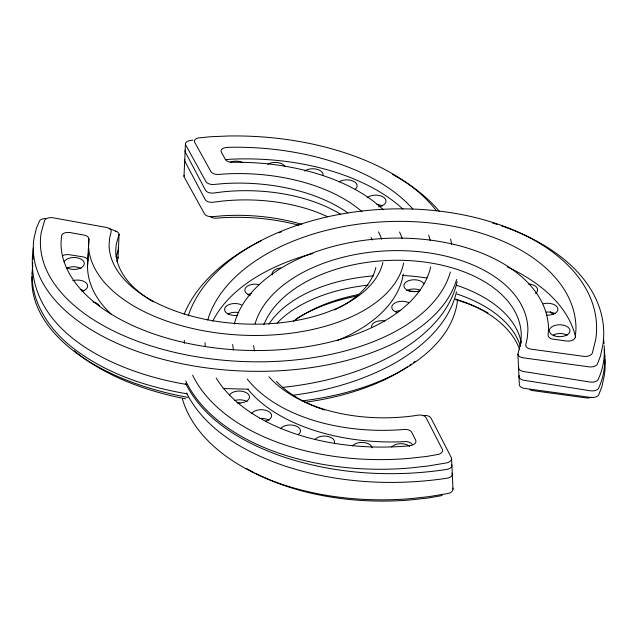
<?xml version="1.0" encoding="UTF-8"?>
<svg xmlns="http://www.w3.org/2000/svg" width="637" height="637" viewBox="0 0 637 637"><rect width="100%" height="100%" fill="white"/><g stroke="black" fill="none" stroke-linecap="round" stroke-linejoin="round"><path stroke-width="0.96" d="M186.689 384.437C118.824 373.553 21.459 332.602 33.275 248.119M111.364 314.32A158.183 91.33 0 0 1 87.516 266.202L88.901 238.859A6.88 3.758 2.5 0 0 83.845 235.053L70.277 232.601A6.88 3.758 2.5 0 0 61.59 235.937L61.017 243.207A185.654 101.426 2.5 0 0 235.34 349.848A185.654 101.426 2.5 0 0 430.692 266.895M87.516 266.202L88.24 253.757M88.376 250.771L88.901 238.859M116.937 261.512L118.036 258.073L119.087 234.336A6.888 3.758 2.5 0 0 115.385 231.048M184.005 176.322L185.431 144.097M32.471 266.226L32.774 262.325M32.997 259.394L33.299 255.493M32.813 265.685C28.155 297.2 46.851 326.94 70.556 346.066C103.863 372.796 145.531 386.89 187.214 393.825M605.007 359.196A213.156 129.335 -2.7 0 1 604.354 375.193L601.941 386.46L598.597 395.115A6.888 4.18 -2.7 0 1 591.009 397.496L524.729 388.419A6.888 4.18 -2.7 0 1 519.338 384.676L517.913 354.1L520.779 342.706L521.273 335.779A130.641 79.267 -2.7 0 0 406.255 260.461A130.641 79.267 -2.7 0 0 263.885 324.607M518.741 366.808L518.558 367.875A6.88 3.973 0 0 0 523.948 371.586L590.292 382.081A6.896 3.981 0 0 0 597.888 380.034C603.032 369.468 605.11 357.325 604.163 345.628M519.147 375.559L518.964 376.626A6.88 3.973 0 0 0 524.355 380.337L590.698 390.831A6.896 3.981 0 0 0 598.302 388.777C604.242 376.722 605.819 362.764 604.21 349.498M119.087 234.336L116.221 244.433L115.727 250.644A130.641 71.376 2.5 0 0 145.523 296.93M116.189 256.815L118.442 248.852A6.88 3.973 0 0 0 118.132 247.833M457.143 281.634C450.056 313.659 423.716 337.188 396.493 353.161C361.689 372.892 322.25 383.148 282.669 387.4M456.506 291.818C449.093 323.389 423.04 346.552 396.087 362.381C364.372 380.289 328.78 390.608 292.781 395.274M192.923 140.212L190.224 140.498A6.88 3.758 2.5 0 0 185.749 145.077L205.958 181.656A6.88 3.758 2.5 0 0 214.542 184.404L223.523 183.607A130.641 71.376 2.5 0 1 347.842 212.909M248.565 389.215L223.157 388.53M109.253 228.476L116.858 231.653M185.622 383.394C204.931 421.798 245.301 443.798 284.452 457.278C336.424 474.183 392.36 477.559 446.29 469.517L447.078 469.373A6.888 3.981 0 0 0 451.577 464.389M186.498 392.997C205.942 430.931 246.017 452.628 284.858 466.029C336.83 482.926 392.766 486.302 446.696 478.268L447.485 478.124A6.888 3.981 0 0 0 451.983 473.14M603.725 339.768L604.019 343.677M451.569 458.56L452.995 489.136M277.111 323.094A130.681 75.445 0 0 1 368.106 285.169M457 294.023A130.681 75.445 0 0 1 520.357 346.186M259.761 418.549A10.319 5.956 0 0 1 268.894 420.117M234.79 400.474A10.319 5.956 0 0 1 247.18 401.692M546.235 312.09A10.319 5.956 0 0 1 555.305 313.786M553.227 335.006A10.319 5.956 0 0 1 567.177 335.142M227.942 314.057A10.319 5.956 0 0 1 238.756 312.616M247.936 294.812A10.319 5.956 0 0 1 251.607 293.339M528.622 283.959A10.319 5.956 0 0 1 535.518 293.482M543.25 303.801A10.319 5.956 0 0 1 557.725 308.228A10.319 5.956 0 0 1 546.57 315.156M268.973 324.066A130.681 75.445 0 0 1 373.322 275.893M402.695 275.471A130.681 75.445 0 0 1 426.941 278.043M456.594 285.272A130.681 75.445 0 0 1 521.297 343.024M280.527 428.797A10.319 5.956 0 0 1 295.082 425.691A10.319 5.956 0 0 1 298.514 434.426M251.551 413.708A10.319 5.956 0 0 1 268.153 411.191A10.319 5.956 0 0 1 265.82 421.009M229.336 395.243A10.319 5.956 0 0 1 241.956 391.253A10.319 5.956 0 0 1 249.226 398.42A10.319 5.956 0 0 1 237.02 402.823M391.747 446.975A10.319 5.956 0 0 1 400.37 443.702A10.319 5.956 0 0 1 409.599 446.378M352.484 445.884A10.319 5.956 0 0 1 363.608 442.508A10.319 5.956 0 0 1 372.135 447.835M314.758 439.713A10.319 5.956 0 0 1 327.004 436.281A10.319 5.956 0 0 1 334.497 442.842M272.246 274.826A10.319 5.956 0 0 1 280.774 267.978M237.649 315.227A10.319 5.956 0 0 1 224.797 308.244A10.319 5.956 0 0 1 241.463 304.884M250.349 295.377A10.319 5.956 0 0 1 245.786 287.574A10.319 5.956 0 0 1 259.1 284.596M293.553 321.152A130.641 79.267 -2.7 0 1 358.265 294.636M409.097 291.101A130.641 79.267 -2.7 0 1 417.522 291.69M455.543 299.04A130.641 79.267 -2.7 0 1 519.585 349.275M182.397 398.985A213.156 129.335 -2.7 0 0 410.849 498.62L429.274 496.597L448.201 493.436A6.88 4.172 -2.7 0 0 452.676 488.069M604.33 352.635A213.156 129.335 -2.7 0 1 604.863 357.317M550.233 311.819A185.654 112.645 -2.7 0 1 553.004 314.551M529.681 389.613A6.88 4.172 -2.7 0 0 532.747 390.608L586.112 397.918A6.888 4.18 -2.7 0 0 591.295 397.209M254.911 473.068A206.269 125.163 -2.7 0 0 410.507 499.934L428.327 497.975L440.828 495.793A6.896 4.188 -2.7 0 0 442.301 495.116M253.239 472.2A206.269 125.163 -2.7 0 1 246.742 468.617M295.926 319.073A137.52 83.447 -2.7 0 1 356.736 296.117M455.774 299.748A137.52 83.447 -2.7 0 1 487.95 312.886M247.275 379.071A158.143 95.956 -2.7 0 0 404.344 429.457L404.766 429.426A6.896 4.188 -2.7 0 1 411.606 432.173L415.69 440.135A6.88 4.172 -2.7 0 1 409.376 445.717L406.756 446.027A185.654 112.645 -2.7 0 1 216.174 377.972M233.508 350.047A158.143 95.956 -2.7 0 1 232.696 344.506M234.305 324.034A158.143 95.956 -2.7 0 1 402.6 238.119A158.143 95.956 -2.7 0 1 548.505 329.496L548.099 335.293A6.88 4.172 -2.7 0 0 553.155 339.195L566.723 341.05A6.88 4.172 -2.7 0 0 575.41 336.79L575.983 328.676A185.654 112.645 -2.7 0 0 406.51 221.445A185.654 112.645 -2.7 0 0 207.734 320.093M212.718 321.279A185.693 107.207 0 0 1 312.871 253.462M507.259 266.895A185.693 107.207 0 0 1 575.601 337.451M205.297 346.624A185.654 112.645 -2.7 0 1 205.01 342.698M247.92 389.215A158.183 91.33 0 0 0 404.917 441.624L405.331 441.576A6.896 3.981 0 0 1 412.179 444.387M324.623 410.029A130.641 79.267 -2.7 0 1 276.458 381.412M517.913 354.1A6.888 4.18 -2.7 0 0 523.303 357.843L589.583 366.92A6.888 4.18 -2.7 0 0 597.172 364.547L600.516 355.892L602.928 344.625A213.156 129.335 -2.7 0 0 501.797 225.976M185.765 380.966A213.156 129.335 -2.7 0 0 409.432 468.052L427.849 466.021L446.776 462.868A6.88 4.172 -2.7 0 0 451.251 457.493L431.042 418.159A6.88 4.172 -2.7 0 0 422.458 415.65M184.157 314.16A213.156 129.335 -2.7 0 1 261.369 240.651M278.767 232.863A213.156 129.335 -2.7 0 1 281.419 231.804M492.592 223.014A213.156 129.335 -2.7 0 1 497.091 224.415M188.265 315.817A206.269 125.163 -2.7 0 1 419.457 209.366A206.269 125.163 -2.7 0 1 595.818 339.003L592.378 353.009A6.888 4.18 -2.7 0 1 584.177 356.425L530.812 349.116A6.88 4.172 -2.7 0 1 525.82 344.673L527.38 337.411L527.898 330.117A137.52 83.447 -2.7 0 0 402.345 250.675A137.52 83.447 -2.7 0 0 255.103 323.755M192.605 375.169A206.269 125.163 -2.7 0 0 408.572 458.441L426.4 456.482L438.893 454.292A6.896 4.188 -2.7 0 0 442.436 449.571L426.089 417.761A6.88 4.172 -2.7 0 0 417.506 415.244L414.416 415.738A137.52 83.447 -2.7 0 1 268.918 376.762M184.396 343.343A206.269 125.163 -2.7 0 1 184.332 340.365M254.649 350.971A137.52 83.447 -2.7 0 1 253.566 345.58M184.865 159.505A6.888 3.981 0 0 0 185.017 161.559L205.162 199.548A6.872 3.965 0 0 0 213.753 202.176L222.751 201.037A130.681 75.445 0 0 1 327.625 216.731M117.726 257.045A6.88 3.973 0 0 1 118.036 258.073M376.913 204.413A10.319 5.956 0 0 1 382.463 206.014M80.206 289.58A10.319 5.956 0 0 1 84.036 290.902M66.471 268.368A10.319 5.956 0 0 1 81.058 268.599M406.693 290.631A10.319 5.956 0 0 1 419.942 290.154M395.704 311.612A10.319 5.956 0 0 1 400.721 310.53M93.058 301.922A10.319 5.956 0 0 1 99.635 306.508M185.271 150.284A6.888 3.981 0 0 0 185.423 152.339L205.576 190.336A6.872 3.965 0 0 0 214.167 192.963L223.157 191.817A130.681 75.445 0 0 1 340.564 214.207M339.043 181.895A10.319 5.956 0 0 1 353.256 181.139A10.319 5.956 0 0 1 355.191 189.3M367.143 197.741A10.319 5.956 0 0 1 384.047 197.581A10.319 5.956 0 0 1 378.521 206.81M230.371 162.101A10.319 5.956 0 0 1 242.896 162.634M267.819 164.155A10.319 5.956 0 0 1 284.827 166.289M304.582 171.042A10.319 5.956 0 0 1 316.74 169.211A10.319 5.956 0 0 1 322.951 175.517M72.737 280.678A10.319 5.956 0 0 1 86.576 283.354A10.319 5.956 0 0 1 81.942 291.34M64.082 261.783A10.319 5.956 0 0 1 78.59 258.144A10.319 5.956 0 0 1 82.261 267.03A10.319 5.956 0 0 1 66.479 267.572M419.918 290.687A10.319 5.956 0 0 1 405.148 288.577A10.319 5.956 0 0 1 410.085 280.264A10.319 5.956 0 0 1 423.995 283.823M397.822 312.663A10.319 5.956 0 0 1 393.355 304.088A10.319 5.956 0 0 1 408.675 302.647M371.634 327.402A10.319 5.956 0 0 1 385.003 320.952M457.446 300.768A213.156 116.452 2.5 0 1 302.121 400.88M240.117 403.221A213.156 116.452 2.5 0 1 238.158 403.125M187.979 397.4A213.156 116.452 2.5 0 1 31.954 276.641M32.169 273.878A213.156 116.452 2.5 0 1 32.646 270.199M301.819 224.359A130.641 71.376 2.5 0 0 222.098 215.824L213.116 216.628A6.88 3.758 2.5 0 1 204.533 213.873L184.324 177.293A6.88 3.758 2.5 0 1 184.165 175.342M210.863 217.05A6.88 3.758 2.5 0 0 217.567 218.101L220.657 217.838A137.52 75.134 2.5 0 1 298.952 225.243M415.101 361.275A206.269 112.693 2.5 0 1 413.532 362.469M411.295 364.117A206.269 112.693 2.5 0 1 409.774 365.2M407.441 366.808A206.269 112.693 2.5 0 1 304.812 402.337M185.622 398.842A206.269 112.693 2.5 0 1 74.258 350.836M403.285 274.037A158.183 91.33 0 0 1 337.284 340.564M403.651 263.113A158.143 86.401 2.5 0 1 238.031 334.958A158.143 86.401 2.5 0 1 88.495 244.043M383.347 209.852A158.143 86.401 2.5 0 0 232.656 162.331L232.234 162.339A6.896 3.766 2.5 0 1 225.394 159.465L221.31 152.068A6.88 3.758 2.5 0 1 227.624 147.402L230.244 147.274A185.654 101.426 2.5 0 1 412.872 209.095M399.55 232.011A158.143 86.401 2.5 0 1 402.154 238.644M428.629 235.101A185.654 101.426 2.5 0 1 430.238 240.388M87.938 260.708A6.872 3.965 0 0 0 82.882 256.854L69.298 254.704A6.888 3.981 0 0 0 62.641 255.708M403.062 209.175A185.693 107.207 0 0 0 229.702 159.274L227.09 159.521A6.888 3.981 0 0 0 225.315 159.688M375.83 267.492A130.641 71.376 2.5 0 1 338.661 307.974M337.849 308.388A130.641 71.376 2.5 0 1 334.552 310.004M153.23 301.85A130.641 71.376 2.5 0 1 146.327 297.487M371.013 237.41A130.641 71.376 2.5 0 1 372.366 240.014M456.633 279.5A213.156 116.452 2.5 0 1 220.298 369.5A213.156 116.452 2.5 0 1 34.072 237.983L36.484 227.982L39.828 220.378A6.888 3.758 2.5 0 1 45.625 218.531M392.631 174.506A213.156 116.452 2.5 0 1 439.267 211.301M450.351 272.063A206.269 112.693 2.5 0 1 222.202 360.112A206.269 112.693 2.5 0 1 41.182 232.768L44.622 220.354A6.888 3.758 2.5 0 1 52.823 217.75L106.188 227.401A6.88 3.758 2.5 0 1 111.18 231.685L109.62 238.142L109.102 244.68A137.52 75.134 2.5 0 0 238.071 323.668A137.52 75.134 2.5 0 0 382.909 262.412M436.345 210.791A206.269 112.693 2.5 0 0 228.428 135.992L210.6 136.732L198.107 137.982A6.896 3.766 2.5 0 0 194.564 142.035L210.911 171.616A6.88 3.758 2.5 0 0 219.494 174.371L222.584 174.108A137.52 75.134 2.5 0 1 362.031 211.723M450.55 239.09A206.269 112.693 2.5 0 1 451.721 244.457M378.45 231.892A137.52 75.134 2.5 0 1 381.595 239.162M553.975 335.691A10.319 5.956 0 0 0 569.964 331.081A10.319 5.956 0 0 0 555.05 325.388A10.319 5.956 0 0 0 553.975 335.691"/></g></svg>
